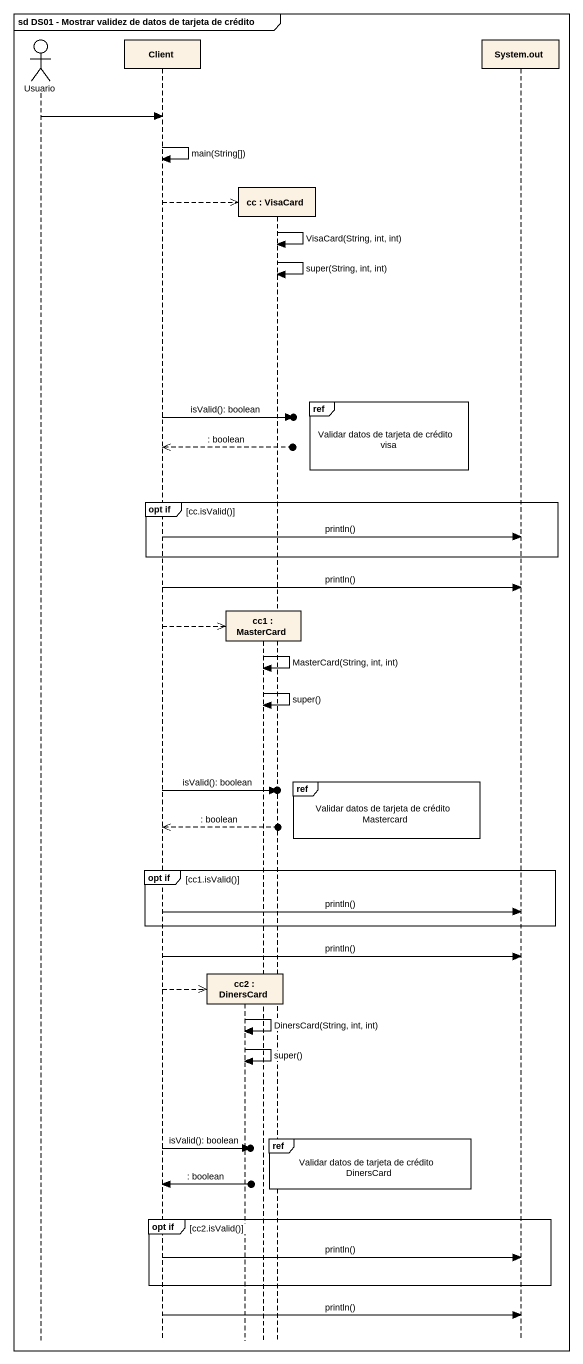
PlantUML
@startuml
mainframe sd DS01 - Mostrar validez de datos de tarjeta de crédito
hide footbox
actor Usuario
participant Client
participant "cc2 : DinersCard" as cc2
participant "cc1 : MasterCard" as cc1
participant "cc : VisaCard" as cc
participant "System.out" as System_out

Usuario -> Client
Client -> Client : main(String[])
Client -->> cc **
cc -> cc : VisaCard(String, int, int)
cc -> cc : super(String, int, int)
ref over cc : Validar datos de tarjeta de crédito visa
Client ->o] : isValid(): boolean
Client <<--o] : : boolean
group opt if [cc.isValid()]
  Client -> System_out : println()
end
Client -> System_out : println()
Client -->> cc1 **
cc1 -> cc1 : MasterCard(String, int, int)
cc1 -> cc1 : super()
ref over cc : Validar datos de tarjeta de crédito Mastercard
Client ->o] : isValid(): boolean
Client <<--o] : : boolean
group opt if [cc1.isValid()]
  Client -> System_out : println()
end
Client -> System_out : println()
Client -->> cc2 **
cc2 -> cc2 : DinersCard(String, int, int)
cc2 -> cc2 : super()
ref over cc : Validar datos de tarjeta de crédito DinersCard
Client ->o] : isValid(): boolean
Client <-o] : : boolean
group opt if [cc2.isValid()]
  Client -> System_out : println()
end
Client -> System_out : println()
@enduml
